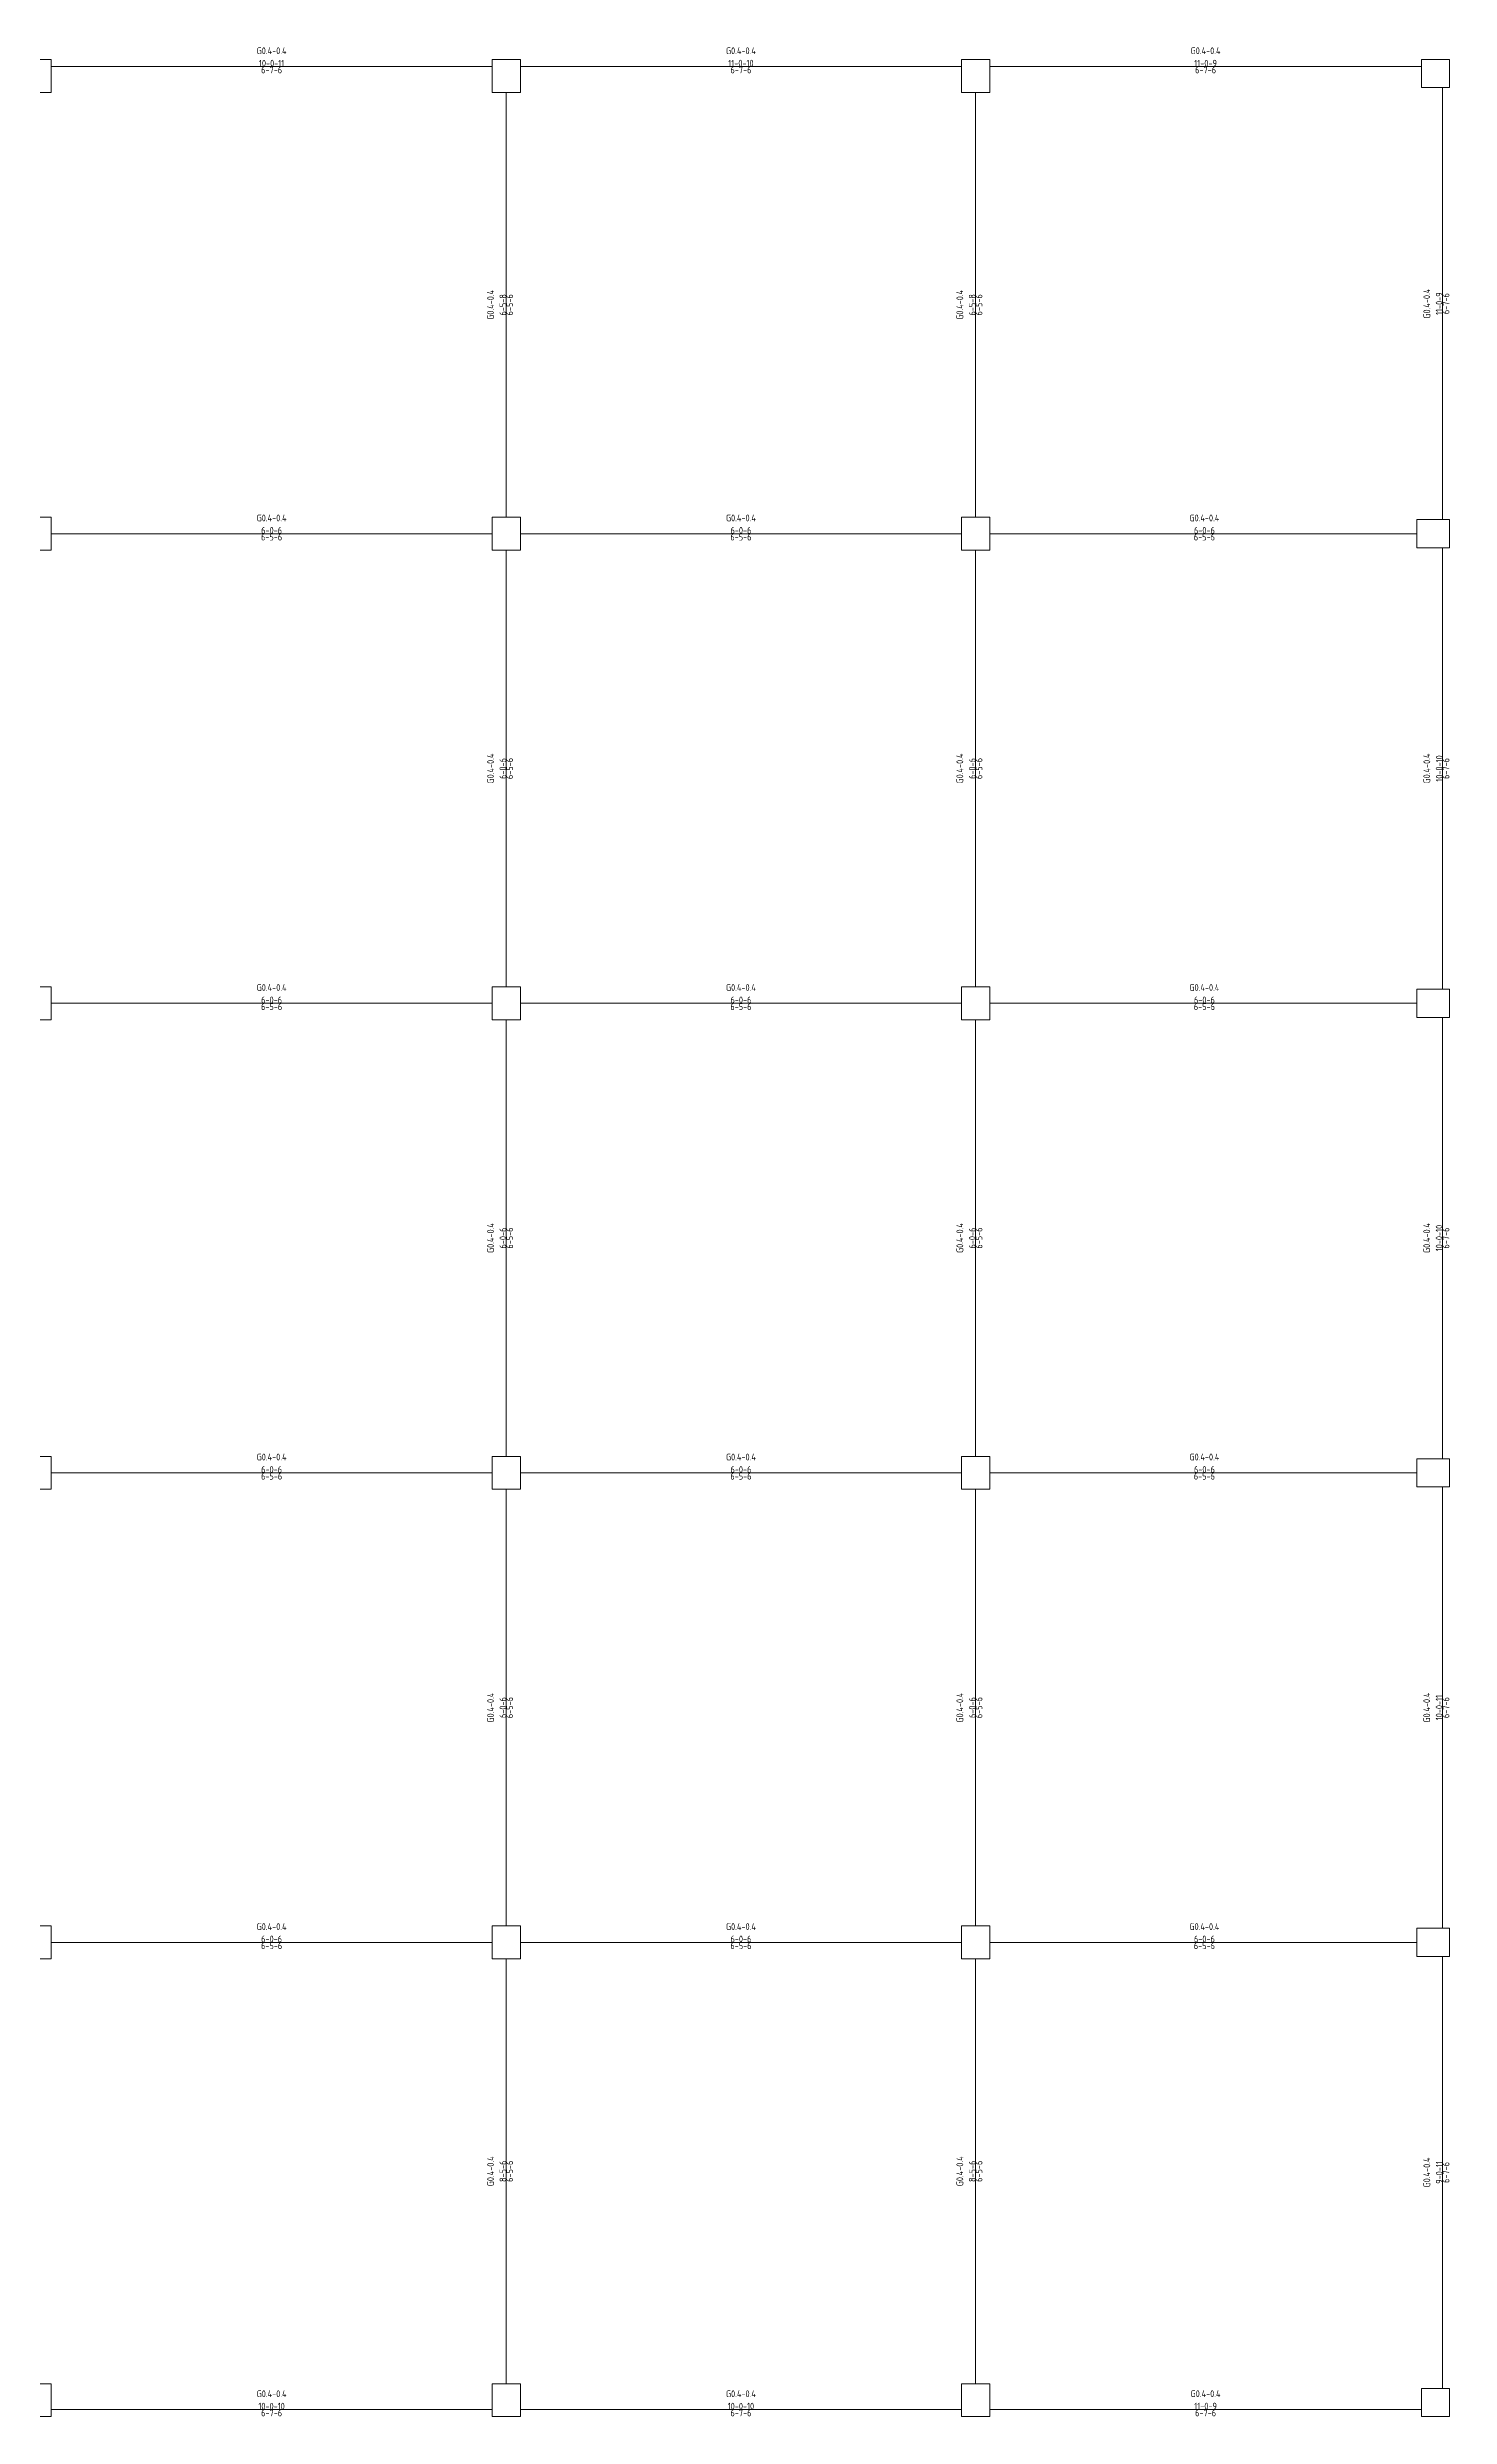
# Model space of a CAD drawing. Extents: x -2331248 to -1198620, y -977263 to -545844.
# Drawn here: x -1906408 to -1876530, y -914555 to -864097 of the extents above; entities that cross this region are included whole.
import ezdxf

# ---------------------------------------------------------------- set-up
doc = ezdxf.new("R2010")
doc.units = 0
doc.header["$LTSCALE"] = 1000
doc.header["$MEASUREMENT"] = 0
doc.layers.get('0').update_dxf_attribs({"linetype": 'CONTINUOUS'})
for name, color, linetype, lineweight in [('15100', 4, 'CONTINUOUS', 18), ('15101', 52, 'CONTINUOUS', 18), ('15220', 11, 'CONTINUOUS', 18)]:
    doc.layers.add(name, color=color, linetype=linetype, lineweight=lineweight)
doc.styles.add('PkpmHz', font='Pkpmeng', dxfattribs={"width": 0.7, "bigfont": 'hztxt'})

# ---------------------------------------------------------------- blocks, each defined once
blk = doc.blocks.new('A$C3DCE1F2B')
at = {"layer": '15100', "ltscale": 1000}
for p, q in [((30641, 50049), (40041, 50049)), ((40641, 50049), (50041, 50049)), ((50641, 50049), (59841, 50049)), ((40341, 40450), (40341, 49500)), ((50341, 40450), (50341, 49500)), ((60291, 40400), (60291, 49600)), ((30641, 40100), (40041, 40100)), ((40641, 40100), (50041, 40100)), ((50641, 40100), (59741, 40100)), ((40341, 30450), (40341, 39750)), ((50341, 30450), (50341, 39750)), ((60291, 30400), (60291, 39800)), ((30641, 30100), (40041, 30100)), ((40641, 30100), (50041, 30100)), ((50641, 30100), (59741, 30100)), ((60290, 20400), (60290, 29800)), ((40341, 20450), (40341, 29750)), ((50341, 20450), (50341, 29750)), ((30641, 20100), (40041, 20100)), ((40341, 10450), (40341, 19750)), ((40641, 20100), (50041, 20100)), ((50341, 10450), (50341, 19750)), ((50641, 20100), (59741, 20100)), ((60290, 10400), (60290, 19800)), ((30641, 10100), (40041, 10100)), ((40641, 10100), (50041, 10100)), ((50641, 10100), (59741, 10100)), ((40341, 700), (40341, 9750)), ((50341, 700), (50341, 9750)), ((60291, 600), (60291, 9800)), ((30641, 150), (40041, 150)), ((40641, 150), (50041, 150)), ((50641, 150), (59841, 151))]:
    blk.add_line(p, q, dxfattribs=at)
at = {"layer": '15101', "linetype": 'Continuous'}
for points in [[(30041, 49500), (30641, 49500), (30641, 50200), (30041, 50200)], [(40041, 49500), (40641, 49500), (40641, 50200), (40041, 50200)], [(50041, 49500), (50641, 49500), (50641, 50200), (50041, 50200)], [(59841, 49600), (60441, 49600), (60441, 50200), (59841, 50200)], [(30041, 39750), (30641, 39750), (30641, 40450), (30041, 40450)], [(40041, 39750), (40641, 39750), (40641, 40450), (40041, 40450)], [(50041, 39750), (50641, 39750), (50641, 40450), (50041, 40450)], [(59741, 39800), (60441, 39800), (60441, 40400), (59741, 40400)], [(30041, 29750), (30641, 29750), (30641, 30450), (30041, 30450)], [(40041, 29750), (40641, 29750), (40641, 30450), (40041, 30450)], [(50041, 29750), (50641, 29750), (50641, 30450), (50041, 30450)], [(59741, 29800), (60441, 29800), (60441, 30400), (59741, 30400)], [(30041, 19750), (30641, 19750), (30641, 20450), (30041, 20450)], [(40041, 19750), (40641, 19750), (40641, 20450), (40041, 20450)], [(50041, 19750), (50641, 19750), (50641, 20450), (50041, 20450)], [(59741, 19800), (60441, 19800), (60441, 20400), (59741, 20400)], [(30041, 9750), (30641, 9750), (30641, 10450), (30041, 10450)], [(40041, 9750), (40641, 9750), (40641, 10450), (40041, 10450)], [(50041, 9750), (50641, 9750), (50641, 10450), (50041, 10450)], [(59741, 9800), (60441, 9800), (60441, 10400), (59741, 10400)], [(30041, 0), (30641, 0), (30641, 700), (30041, 700)], [(40041, 0), (40641, 0), (40641, 700), (40041, 700)], [(50041, 0), (50641, 0), (50641, 700), (50041, 700)], [(59841, 0), (60441, 0), (60441, 600), (59841, 600)]]:
    blk.add_lwpolyline(points, close=True, dxfattribs=at)
at = {"layer": '15220', "char_height": 144, "line_spacing_factor": 1.1, "style": 'PkpmHz'}
for s, insert, attachment_point in [('{\\W0.91;\\C4;G0.4-0.4^J10-0-11^J}', (35341, 50049), 8), ('{\\W0.91;\\C4;G0.4-0.4^J11-0-10^J}', (45341, 50049), 8), ('{\\W0.91;\\C4;6-7-6^J}', (35341, 50049), 2), ('{\\W0.91;\\C4;6-7-6^J}', (45341, 50049), 2), ('{\\W0.91;\\C4;G0.4-0.4^J11-0-9^J}', (55241, 50049), 8), ('{\\W0.91;\\C4;6-7-6^J}', (55241, 50049), 2), ('{\\W0.91;\\C4;G0.4-0.4^J6-0-6^J}', (35341, 40100), 8), ('{\\W0.91;\\C4;G0.4-0.4^J6-0-6^J}', (45341, 40100), 8), ('{\\W0.91;\\C4;G0.4-0.4^J6-0-6^J}', (55216, 40100), 8), ('{\\W0.91;\\C4;6-5-6^J}', (35341, 40100), 2), ('{\\W0.91;\\C4;6-5-6^J}', (45341, 40100), 2), ('{\\W0.91;\\C4;6-5-6^J}', (55216, 40100), 2), ('{\\W0.91;\\C4;G0.4-0.4^J6-0-6^J}', (35341, 30100), 8), ('{\\W0.91;\\C4;G0.4-0.4^J6-0-6^J}', (45341, 30100), 8), ('{\\W0.91;\\C4;G0.4-0.4^J6-0-6^J}', (55216, 30100), 8), ('{\\W0.91;\\C4;6-5-6^J}', (35341, 30100), 2), ('{\\W0.91;\\C4;6-5-6^J}', (45341, 30100), 2), ('{\\W0.91;\\C4;6-5-6^J}', (55216, 30100), 2), ('{\\W0.91;\\C4;G0.4-0.4^J6-0-6^J}', (35341, 20100), 8), ('{\\W0.91;\\C4;G0.4-0.4^J6-0-6^J}', (45341, 20100), 8), ('{\\W0.91;\\C4;G0.4-0.4^J6-0-6^J}', (55216, 20100), 8), ('{\\W0.91;\\C4;6-5-6^J}', (35341, 20100), 2), ('{\\W0.91;\\C4;6-5-6^J}', (45341, 20100), 2), ('{\\W0.91;\\C4;6-5-6^J}', (55216, 20100), 2), ('{\\W0.91;\\C4;G0.4-0.4^J6-0-6^J}', (35341, 10100), 8), ('{\\W0.91;\\C4;6-5-6^J}', (35341, 10100), 2), ('{\\W0.91;\\C4;G0.4-0.4^J6-0-6^J}', (45341, 10100), 8), ('{\\W0.91;\\C4;6-5-6^J}', (45341, 10100), 2), ('{\\W0.91;\\C4;G0.4-0.4^J6-0-6^J}', (55216, 10100), 8), ('{\\W0.91;\\C4;6-5-6^J}', (55216, 10100), 2), ('{\\W0.91;\\C4;G0.4-0.4^J10-0-10^J}', (35341, 150), 8), ('{\\W0.91;\\C4;G0.4-0.4^J10-0-10^J}', (45341, 150), 8), ('{\\W0.91;\\C4;G0.4-0.4^J11-0-9^J}', (55241, 151), 8), ('{\\W0.91;\\C4;6-7-6^J}', (35341, 150), 2), ('{\\W0.91;\\C4;6-7-6^J}', (45341, 150), 2), ('{\\W0.91;\\C4;6-7-6^J}', (55241, 151), 2)]:
    blk.add_mtext(s, dxfattribs=dict(at, insert=insert, attachment_point=attachment_point))
at = {"layer": '15220', "char_height": 144, "rotation": 89.9997, "line_spacing_factor": 1.1, "style": 'PkpmHz'}
for s, insert, attachment_point in [('{\\W0.91;\\C4;G0.4-0.4^J6-5-8^J}', (40341, 44975), 8), ('{\\W0.91;\\C4;6-5-6^J}', (40341, 44975), 2), ('{\\W0.91;\\C4;G0.4-0.4^J6-5-8^J}', (50341, 44975), 8), ('{\\W0.91;\\C4;6-5-6^J}', (50341, 44975), 2), ('{\\W0.91;\\C4;G0.4-0.4^J11-0-9^J}', (60291, 45000), 8), ('{\\W0.91;\\C4;6-7-6^J}', (60291, 45000), 2), ('{\\W0.91;\\C4;G0.4-0.4^J6-0-6^J}', (40341, 35100), 8), ('{\\W0.91;\\C4;G0.4-0.4^J6-0-6^J}', (50341, 35100), 8), ('{\\W0.91;\\C4;G0.4-0.4^J10-0-10^J}', (60291, 35100), 8), ('{\\W0.91;\\C4;6-5-6^J}', (40341, 35100), 2), ('{\\W0.91;\\C4;6-5-6^J}', (50341, 35100), 2), ('{\\W0.91;\\C4;6-7-6^J}', (60291, 35100), 2), ('{\\W0.91;\\C4;G0.4-0.4^J6-0-6^J}', (40341, 25100), 8), ('{\\W0.91;\\C4;6-5-6^J}', (40341, 25100), 2), ('{\\W0.91;\\C4;G0.4-0.4^J6-0-6^J}', (50341, 25100), 8), ('{\\W0.91;\\C4;6-5-6^J}', (50341, 25100), 2), ('{\\W0.91;\\C4;G0.4-0.4^J10-0-10^J}', (60290, 25100), 8), ('{\\W0.91;\\C4;6-7-6^J}', (60290, 25100), 2), ('{\\W0.91;\\C4;G0.4-0.4^J6-0-6^J}', (40341, 15100), 8), ('{\\W0.91;\\C4;6-5-6^J}', (40341, 15100), 2), ('{\\W0.91;\\C4;G0.4-0.4^J6-0-6^J}', (50341, 15100), 8), ('{\\W0.91;\\C4;6-5-6^J}', (50341, 15100), 2), ('{\\W0.91;\\C4;G0.4-0.4^J10-0-11^J}', (60290, 15100), 8), ('{\\W0.91;\\C4;6-7-6^J}', (60290, 15100), 2), ('{\\W0.91;\\C4;G0.4-0.4^J8-5-6^J}', (40341, 5225), 8), ('{\\W0.91;\\C4;6-5-6^J}', (40341, 5225), 2), ('{\\W0.91;\\C4;G0.4-0.4^J8-5-6^J}', (50341, 5225), 8), ('{\\W0.91;\\C4;6-5-6^J}', (50341, 5225), 2), ('{\\W0.91;\\C4;G0.4-0.4^J9-0-11^J}', (60291, 5200), 8), ('{\\W0.91;\\C4;6-7-6^J}', (60291, 5200), 2)]:
    blk.add_mtext(s, dxfattribs=dict(at, insert=insert, attachment_point=attachment_point))

msp = doc.modelspace()

# ---------------------------------------------------------------- block references
msp.add_blockref('A$C3DCE1F2B', (-1936971, -914555))

doc.saveas('drawing.dxf')
